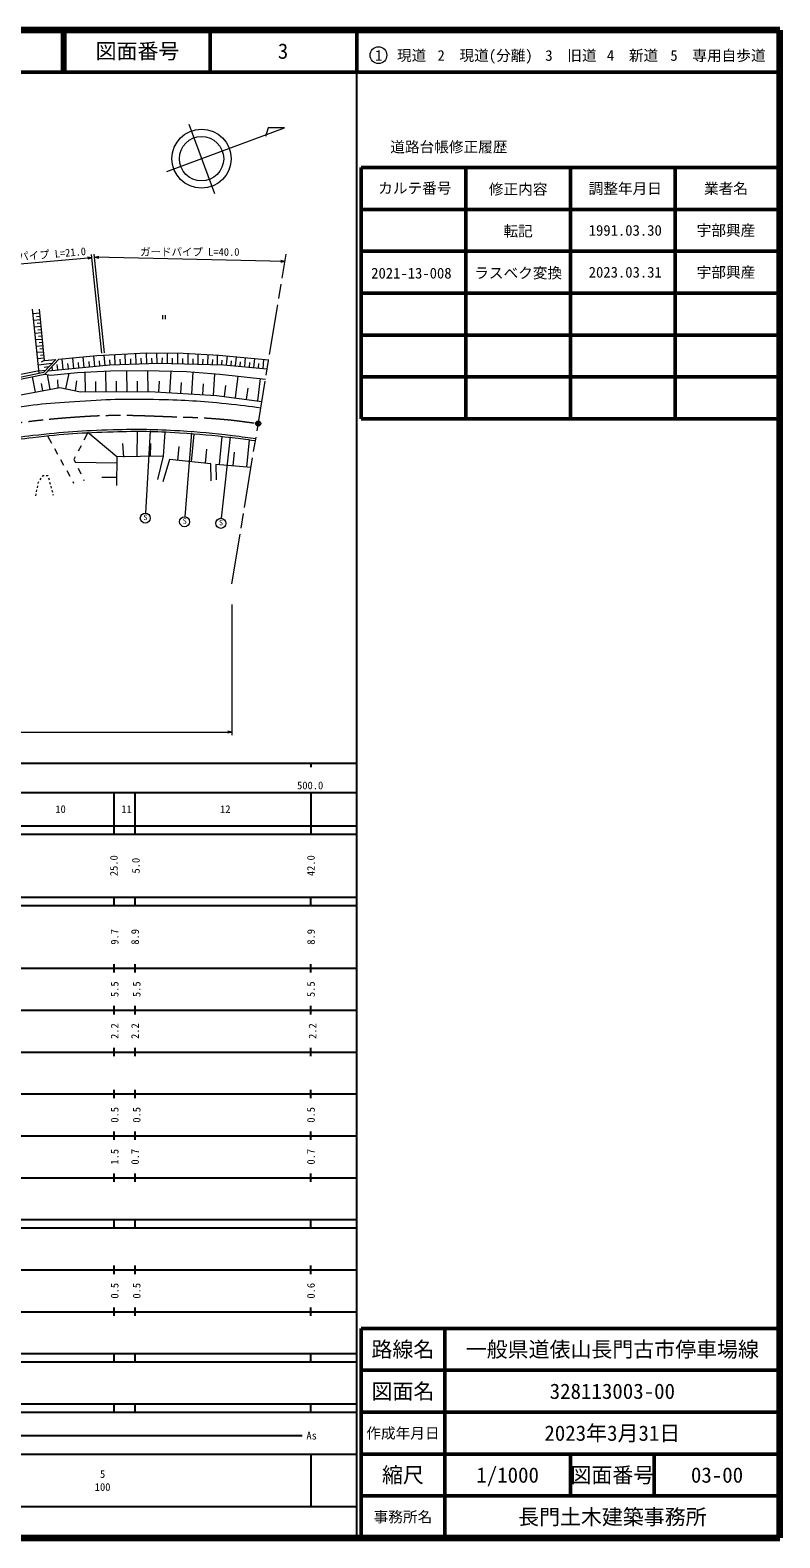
# Model space of a CAD drawing. Units: millimetres, scale not verified. Extents: x 40000 to 680000, y 20000 to 380000.
# Drawn here: x 500986 to 680000, y 20000 to 380000 of the extents above; entities that cross this region are included whole.
import ezdxf
from ezdxf.enums import TextEntityAlignment as Align

# ---------------------------------------------------------------- set-up
doc = ezdxf.new("R2010")
doc.units = ezdxf.units.MM
doc.header["$LTSCALE"] = 1000
doc.header["$PDMODE"] = 32
doc.header["$PDSIZE"] = 500
doc.linetypes.add('CHAIN', pattern=[18.5, 12, -1.5, 3.5, -1.5])
for name, color, linetype, lineweight in [('M-BGD', 7, 'Continuous', 13), ('M-BMK', 2, 'CHAIN', 13), ('M-BMK-SRVR', 3, 'Continuous', 13), ('M-STR-HTXT', 7, 'Continuous', 13), ('M-TTL', 2, 'Continuous', 140), ('M-TTL-BAND', 7, 'Continuous', 25), ('M-TTL-FRAM', 2, 'Continuous', 50), ('M-TTL-LINE', 7, 'Continuous', 50), ('M-TTL-TXT', 7, 'Continuous', 13)]:
    doc.layers.add(name, color=color, linetype=linetype, lineweight=lineweight)
doc.layers.add('M-OTRS', color=6, linetype='Continuous')
doc.styles.add('ＭＳ ゴシック', font='')
doc.styles.get('ＭＳ ゴシック').set_extended_font_data('MS Gothic')

msp = doc.modelspace()

# ---------------------------------------------------------------- linework, layer by layer
at = {"layer": 'M-BGD'}
for p, q in [((503176, 298085), (501548, 313412)), ((503167, 313412), (504330, 301090)), ((503261, 312416), (501669, 312266)), ((503411, 310824), (501838, 310676)), ((503336, 311620), (502540, 311545)), ((503485, 310038), (502699, 309964)), ((532574, 311976), (532574, 310976)), ((533324, 310976), (533324, 311976)), ((503560, 309251), (502005, 309105)), ((503706, 307697), (502170, 307552)), ((503852, 306160), (502333, 306017)), ((503633, 308474), (502856, 308401)), ((503779, 306928), (503011, 306856)), ((503995, 304642), (502494, 304500)), ((504137, 303141), (502653, 303001)), ((503923, 305401), (503164, 305329)), ((504066, 303891), (503315, 303821)), ((516882, 302314), (528737, 302974)), ((518872, 299960), (518639, 302412)), ((521305, 300117), (521210, 302555)), ((523784, 300214), (523687, 302693)), ((526304, 300313), (526205, 302833)), ((528737, 302974), (537533, 302865)), ((528864, 300413), (528764, 302974)), ((531300, 300508), (531204, 302944)), ((533743, 300468), (533806, 302911)), ((536219, 300404), (536283, 302881)), ((537533, 302865), (546002, 302424)), ((538681, 300341), (538744, 302802)), ((541079, 300279), (541141, 302677)), ((543417, 300218), (543477, 302556)), ((545695, 300159), (545754, 302437)), ((546002, 302424), (557954, 301280)), ((504277, 301658), (502811, 301520)), ((506195, 300410), (502971, 300014)), ((504207, 302399), (503465, 302329)), ((504330, 301090), (503626, 300708)), ((504261, 298307), (507084, 301378)), ((504330, 301090), (507084, 301378)), ((505421, 299570), (504330, 299436)), ((504519, 297850), (507836, 301456)), ((505270, 298666), (519976, 300065)), ((506334, 298767), (506243, 299725)), ((507596, 298888), (507476, 300149)), ((507836, 301456), (516882, 302314)), ((508857, 299008), (508617, 301530)), ((510118, 299128), (509998, 300389)), ((511379, 299247), (511139, 301769)), ((512640, 299367), (512520, 300628)), ((513900, 299487), (513660, 302008)), ((515160, 299607), (515041, 300867)), ((516421, 299727), (516181, 302247)), ((517646, 299844), (517530, 301069)), ((519976, 300065), (531650, 300522)), ((520086, 300070), (520039, 301289)), ((522544, 300166), (522496, 301405)), ((525044, 300264), (524994, 301524)), ((527584, 300363), (527534, 301643)), ((530082, 300461), (530034, 301678)), ((531650, 300522), (547134, 300122)), ((532521, 300500), (532553, 301721)), ((534981, 300436), (535013, 301674)), ((537450, 300372), (537482, 301603)), ((539880, 300310), (539911, 301509)), ((542248, 300248), (542278, 301417)), ((544556, 300189), (544585, 301328)), ((546787, 300131), (546815, 301223)), ((547134, 300122), (557597, 299107)), ((547875, 300050), (548087, 302225)), ((548964, 299945), (549070, 301033)), ((550053, 299839), (550264, 302016)), ((551143, 299733), (551249, 300823)), ((552233, 299627), (552444, 301808)), ((553324, 299522), (553430, 300613)), ((554416, 299416), (554628, 301599)), ((555509, 299310), (555615, 300402)), ((556601, 299204), (556814, 301389)), ((466810, 290648), (504261, 298307)), ((466900, 290157), (504519, 297850)), ((468241, 291612), (503103, 298768)), ((502270, 293558), (501581, 297249)), ((504620, 298725), (503127, 298542)), ((504033, 293888), (503704, 295651)), ((504519, 297850), (505907, 297613)), ((505797, 294217), (505138, 297744)), ((505907, 297613), (512279, 298267)), ((507667, 294566), (507558, 296485)), ((509531, 294338), (510298, 298064)), ((511846, 293861), (512098, 296246)), ((512279, 298267), (520155, 298631)), ((514185, 293627), (514160, 298354)), ((516649, 293640), (516637, 296104)), ((519114, 293653), (519088, 298581)), ((520155, 298631), (528542, 298746)), ((521617, 293665), (521604, 296169)), ((524120, 293678), (524094, 298685)), ((526634, 293691), (526621, 296206)), ((528542, 298746), (538283, 298528)), ((529149, 293704), (529123, 298733)), ((531744, 293572), (531898, 296167)), ((534340, 293419), (534646, 298609)), ((536982, 293263), (537139, 295906)), ((538283, 298528), (546279, 297873)), ((539625, 293106), (539938, 298392)), ((542210, 292954), (542363, 295538)), ((544794, 292801), (545100, 297970)), ((546279, 297873), (557195, 296667)), ((550013, 292171), (550691, 297386)), ((555330, 291480), (556020, 296797)), ((466750, 286925), (508063, 294640)), ((508063, 294640), (513012, 293621)), ((513012, 293621), (529480, 293706)), ((529480, 293706), (545473, 292761)), ((545473, 292761), (556321, 291352)), ((547406, 292510), (547745, 295117)), ((552672, 291826), (553017, 294484)), ((505090, 283139), (506062, 281392)), ((514738, 283891), (513819, 282114)), ((521662, 278097), (514738, 283891)), ((523349, 278014), (523140, 281307)), ((526503, 278160), (526597, 284217)), ((529639, 284332), (528560, 264692)), ((529726, 278202), (529799, 281309)), ((532857, 278242), (533231, 283972)), ((539477, 283829), (537890, 263822)), ((539527, 276954), (540184, 283561)), ((546185, 276292), (546847, 282950)), ((548722, 282872), (546572, 263440)), ((552726, 275642), (553376, 282183)), ((506791, 280081), (507520, 278770)), ((508250, 277459), (508979, 276148)), ((511752, 278117), (511435, 277506)), ((511435, 277506), (511779, 276771)), ((513130, 280782), (512441, 279450)), ((521662, 278097), (521589, 271291)), ((532857, 278242), (521662, 278097)), ((531512, 272718), (532857, 278242)), ((534238, 277479), (532675, 272173)), ((544124, 276425), (534238, 277479)), ((536224, 277282), (536552, 280585)), ((542856, 276623), (543187, 279952)), ((549456, 275967), (549781, 279238)), ((503931, 273427), (504073, 273634)), ((504073, 273634), (504322, 273645)), ((504821, 273667), (505188, 273683)), ((505188, 273683), (505223, 273555)), ((509708, 274838), (510437, 273527)), ((521646, 276644), (511789, 276749)), ((512416, 275413), (513052, 274054)), ((544233, 272354), (544124, 276425)), ((553721, 275543), (545287, 276316)), ((545287, 276316), (545433, 272645)), ((502513, 269766), (502617, 270255)), ((502722, 270744), (502826, 271233)), ((502930, 271722), (503007, 272084)), ((503007, 272084), (503081, 272191)), ((503364, 272603), (503648, 273015)), ((505357, 273073), (505490, 272591)), ((505624, 272109), (505757, 271627)), ((505891, 271146), (506024, 270664)), ((506158, 270182), (506291, 269700)), ((511167, 272216), (511360, 271868)), ((513688, 272696), (513810, 272437)), ((521609, 273150), (518115, 273187)), ((502304, 268788), (502409, 269277)), ((506424, 269218), (506496, 268958))]:
    msp.add_line(p, q, dxfattribs=at)
for centre in [(528482, 263495), (537859, 262623), (546528, 262241)]:
    msp.add_circle(centre, 1200, dxfattribs=at)
for points, knots in [([(453416, 278946), (457458, 280177), (458485, 280485), (461739, 281454), (466459, 282859), (469067, 283779), (473843, 284980), (481954, 287019), (486524, 288111), (494769, 289510), (501779, 290699), (505776, 290954), (512870, 291436), (520255, 291938), (524416, 291993), (531816, 291827), (538066, 291686), (541573, 291496), (547790, 290845), (551294, 290479), (553190, 290250), (556069, 289818)], [0, 0, 0, 0, 1, 1, 1, 2, 2, 2, 3, 3, 3, 4, 4, 4, 5, 5, 5, 6, 6, 6, 7, 7, 7, 7]), ([(400935, 267338), (403529, 267104), (404245, 267077), (406369, 266957), (411989, 266641), (415157, 266595), (420780, 266848), (429308, 267233), (434109, 267731), (442492, 269344), (448938, 270585), (452456, 271720), (458793, 273433), (465798, 275327), (469640, 276684), (476667, 278495), (481066, 279628), (483548, 280206), (488007, 281075), (493282, 282103), (496253, 282638), (501591, 283256), (509056, 284121), (513271, 284401), (520783, 284619), (526994, 284799), (530484, 284712), (536689, 284375), (541619, 284107), (544373, 283787), (549277, 283212), (551564, 282944), (553232, 282730), (554864, 282493)], [0, 0, 0, 0, 1, 1, 1, 2, 2, 2, 3, 3, 3, 4, 4, 4, 5, 5, 5, 6, 6, 6, 7, 7, 7, 8, 8, 8, 9, 9, 9, 10, 10, 10, 11, 11, 11, 11]), ([(413771, 266187), (415911, 266172), (418069, 266225), (420807, 266348), (429359, 266734), (434175, 267234), (442581, 268851), (449043, 270094), (452570, 271233), (458922, 272950), (465924, 274843), (469766, 276200), (476790, 278010), (481178, 279140), (483654, 279717), (488102, 280584), (493362, 281609), (496325, 282142), (501649, 282759), (509097, 283622), (513302, 283901), (520796, 284119), (526992, 284298), (530477, 284269), (536662, 283875), (541579, 283563), (544330, 283300), (549222, 282715), (551397, 282455), (552107, 282375), (554783, 282000)], [0, 0, 0, 0, 1, 1, 1, 2, 2, 2, 3, 3, 3, 4, 4, 4, 5, 5, 5, 6, 6, 6, 7, 7, 7, 8, 8, 8, 9, 9, 9, 10, 10, 10, 10])]:
    msp.add_open_spline(points, degree=3, knots=knots, dxfattribs=at)
at = {"layer": 'M-BMK'}
msp.add_line((549159, 247801), (562108, 326540), dxfattribs=at)
msp.add_open_spline([(396479, 271409), (400412, 270942), (401547, 270888), (404804, 270667), (412952, 270113), (417568, 270117), (425712, 270720), (433072, 271264), (437194, 271819), (444440, 273218), (449334, 274163), (452015, 274990), (456819, 276319), (462702, 277946), (465884, 279260), (471791, 280797), (478330, 282498), (481982, 283558), (488638, 284722), (498243, 286402), (503688, 287096), (513417, 287748), (523266, 288408), (528820, 287855), (538687, 287584), (541374, 287511), (542879, 287419), (545559, 287215), (549438, 286920), (550733, 286710), (555452, 286069)], degree=3, knots=[0, 0, 0, 0, 1, 1, 1, 2, 2, 2, 3, 3, 3, 4, 4, 4, 5, 5, 5, 6, 6, 6, 7, 7, 7, 8, 8, 8, 9, 9, 9, 10, 10, 10, 10], dxfattribs=at)
at = {"layer": 'M-BMK-SRVR'}
for p, q in [((533626, 346241), (561757, 356664)), ((538841, 357583), (544972, 341035)), ((557813, 356648), (557183, 354618)), ((561757, 356664), (557813, 356648))]:
    msp.add_line(p, q, dxfattribs=at)
for centre, radius in [((541906, 349309), 7059), ((541906, 349309), 5294), ((555452, 286069), 600)]:
    msp.add_circle(centre, radius, dxfattribs=at)
at = {"layer": 'M-OTRS'}
msp.add_point((555452, 286069), dxfattribs=at)
at = {"layer": 'M-STR-HTXT'}
for p, q in [((515733, 325652), (489460, 323356)), ((515733, 325652), (514715, 325814)), ((515733, 325652), (514758, 325316)), ((518087, 302844), (515649, 326462)), ((518748, 302913), (516310, 326531)), ((516384, 325809), (517390, 326036)), ((561812, 324739), (516384, 325809)), ((516384, 325809), (517378, 325536)), ((561812, 324739), (560807, 324513)), ((561812, 324739), (560818, 325013)), ((549159, 242828), (549159, 211648)), ((549159, 212376), (548159, 212626)), ((85925, 212376), (549159, 212376)), ((549159, 212376), (548159, 212126))]:
    msp.add_line(p, q, dxfattribs=at)
at = {"layer": 'M-TTL'}
for p, q in [((680000, 380000), (40000, 380000)), ((680000, 20000), (680000, 380000)), ((40000, 20000), (680000, 20000))]:
    msp.add_line(p, q, dxfattribs=at)
at = {"layer": 'M-TTL-BAND'}
for p, q in [((579000, 20000), (579000, 370000)), ((40000, 205000), (579000, 205000)), ((568000, 205000), (568000, 204000)), ((68000, 198000), (579000, 198000)), ((521000, 198000), (521000, 188000)), ((526000, 198000), (526000, 188000)), ((568000, 198000), (568000, 188000)), ((40000, 190000), (579000, 190000)), ((40000, 188000), (579000, 188000)), ((40000, 173000), (579000, 173000)), ((521000, 173000), (521000, 171000)), ((526000, 173000), (526000, 171000)), ((568000, 171000), (568000, 173000)), ((40000, 171000), (579000, 171000)), ((40000, 156000), (579000, 156000)), ((521000, 157000), (521000, 155000)), ((526000, 157000), (526000, 155000)), ((568000, 155000), (568000, 157000)), ((46000, 146000), (579000, 146000)), ((521000, 147000), (521000, 145000)), ((526000, 147000), (526000, 145000)), ((568000, 145000), (568000, 147000)), ((521000, 137000), (521000, 135000)), ((526000, 137000), (526000, 135000)), ((568000, 135000), (568000, 137000)), ((52000, 136000), (579000, 136000)), ((46000, 126000), (579000, 126000)), ((521000, 127000), (521000, 125000)), ((526000, 127000), (526000, 125000)), ((568000, 125000), (568000, 127000)), ((52000, 116000), (579000, 116000)), ((521000, 117000), (521000, 115000)), ((526000, 117000), (526000, 115000)), ((568000, 115000), (568000, 117000)), ((46000, 106000), (579000, 106000)), ((521000, 107000), (521000, 105000)), ((526000, 107000), (526000, 105000)), ((568000, 105000), (568000, 107000)), ((40000, 96000), (579000, 96000)), ((40000, 94000), (579000, 94000)), ((521000, 96000), (521000, 94000)), ((526000, 96000), (526000, 94000)), ((568000, 94000), (568000, 96000)), ((49000, 84000), (579000, 84000)), ((521000, 85000), (521000, 83000)), ((526000, 85000), (526000, 83000)), ((568000, 83000), (568000, 85000)), ((40000, 74000), (579000, 74000)), ((521000, 75000), (521000, 73000)), ((526000, 75000), (526000, 73000)), ((568000, 73000), (568000, 75000)), ((40000, 64000), (579000, 64000)), ((40000, 62000), (579000, 62000)), ((521000, 64000), (521000, 62000)), ((526000, 64000), (526000, 62000)), ((568000, 62000), (568000, 64000)), ((40000, 52000), (579000, 52000)), ((521000, 52000), (521000, 50000)), ((526000, 52000), (526000, 50000)), ((568000, 50000), (568000, 52000)), ((40000, 50000), (579000, 50000)), ((70805, 44406), (565903, 44406)), ((40000, 40000), (579000, 40000)), ((568000, 40000), (568000, 27500)), ((68000, 27500), (579000, 27500))]:
    msp.add_line(p, q, dxfattribs=at)
at = {"layer": 'M-TTL-FRAM'}
for p, q in [((580000, 347197), (580000, 287197)), ((580000, 347197), (680000, 347197)), ((580000, 287197), (680000, 287197)), ((680000, 70000), (580000, 70000)), ((580000, 70000), (580000, 20000))]:
    msp.add_line(p, q, dxfattribs=at)
at = {"layer": 'M-TTL-LINE'}
for p, q in [((508747, 380000), (508747, 370000)), ((509247, 380000), (509247, 370000)), ((543997, 380000), (543997, 370000)), ((579000, 380000), (579000, 370000)), ((40000, 370000), (680000, 370000)), ((605000, 347197), (605000, 287197)), ((630000, 347197), (630000, 287197)), ((655000, 347197), (655000, 287197)), ((580000, 337197), (680000, 337197)), ((580000, 327197), (680000, 327197)), ((580000, 317197), (680000, 317197)), ((580000, 307197), (680000, 307197)), ((580000, 297197), (680000, 297197)), ((600000, 70000), (600000, 20000)), ((680000, 60000), (580000, 60000)), ((680000, 50000), (580000, 50000)), ((680000, 40000), (580000, 40000)), ((630000, 40000), (630000, 30000)), ((650000, 40000), (650000, 30000)), ((680000, 30000), (580000, 30000))]:
    msp.add_line(p, q, dxfattribs=at)
at = {"layer": 'M-TTL-TXT'}
msp.add_circle((584147, 374034), 2000, dxfattribs=at)

# ---------------------------------------------------------------- texts
at = {"layer": 'M-BGD', "style": 'ＭＳ ゴシック'}
for p in [(528017, 264332), (537395, 263460), (546064, 263078)]:
    msp.add_text('S', height=1320, dxfattribs=at).set_placement(p, align=Align.TOP_LEFT)
at = {"layer": 'M-STR-HTXT', "style": 'ＭＳ ゴシック'}
msp.add_text('ガードパイプ L=21.0', height=1833, rotation=4.993, dxfattribs=at).set_placement((502613, 324746), align=Align.BOTTOM_CENTER)
msp.add_text('ガードパイプ L=40.0', height=1833, dxfattribs=at).set_placement((539098, 325574), align=Align.BOTTOM_CENTER)
at = {"layer": 'M-TTL-BAND', "style": 'ＭＳ ゴシック'}
msp.add_text('500.0', height=1833, dxfattribs=at).set_placement((567844, 198195), align=Align.BOTTOM_CENTER)
for s, p in [('10', (508245, 194000)), ('11', (523996, 194000)), ('12', (547587, 194000)), ('As', (568201, 44406)), ('5', (518288, 35238)), ('100', (518288, 32131))]:
    msp.add_text(s, height=1833, dxfattribs=at).set_placement(p, align=Align.MIDDLE_CENTER)
for s, p in [('25.0', (520974, 180500)), ('5.0', (526224, 180500)), ('42.0', (568038, 180500)), ('9.7', (521162, 163500)), ('8.9', (526037, 163500)), ('8.9', (568038, 163500)), ('5.5', (521162, 151000)), ('5.5', (526412, 151000)), ('5.5', (568038, 151000)), ('2.2', (521162, 141000)), ('2.2', (526037, 141000)), ('2.2', (568413, 141000)), ('0.5', (521162, 121000)), ('0.5', (526412, 121000)), ('0.5', (568038, 121000)), ('1.5', (521162, 111000)), ('0.7', (526037, 111000)), ('0.7', (568038, 111000)), ('0.5', (521162, 79000)), ('0.5', (526412, 79000)), ('0.6', (568038, 79000))]:
    msp.add_text(s, height=1833, rotation=90, dxfattribs=at).set_placement(p, align=Align.MIDDLE_CENTER)
at = {"layer": 'M-TTL-TXT', "style": 'ＭＳ ゴシック'}
for s, height, p in [('図面番号', 3666, (526622, 375000)), ('3', 3666, (561372, 375000)), ('1\u3000現道', 2566, (589448, 373958)), ('2\u3000現道(分離)', 2566, (609619, 373958)), ('3\u3000旧道', 2566, (630121, 373958)), ('4\u3000新道', 2566, (644824, 373958)), ('5\u3000専用自歩道', 2566, (665228, 373958)), ('道路台帳修正履歴', 2566, (600968, 352113)), ('カルテ番号', 2566, (592839, 342277)), ('修正内容', 2566, (617509, 342023)), ('調整年月日', 2566, (643089, 342197)), ('業者名', 2566, (667134, 342197)), ('転記', 2566, (617509, 332023)), ('1991.03.30', 2566, (643089, 332197)), ('宇部興産', 2566, (667134, 332197)), ('2021-13-008', 2566, (592021, 321976)), ('ラスベク変換', 2566, (617509, 322023)), ('2023.03.31', 2566, (643089, 322197)), ('宇部興産', 2566, (667134, 322197)), ('路線名', 3666, (590000, 65000)), ('一般県道俵山長門古市停車場線', 3666, (640000, 65000)), ('図面名', 3666, (590000, 55000)), ('328113003-00', 3666, (640000, 55000)), ('2023年3月31日', 3666, (640000, 45000)), ('作成年月日', 2566, (590000, 45000)), ('縮尺', 3666, (590000, 35000)), ('1/1000', 3666, (615000, 35000)), ('図面番号', 3666, (640000, 35000)), ('03-00', 3666, (665000, 35000)), ('事務所名', 2566, (590000, 25000)), ('長門土木建築事務所', 3666, (640000, 25000))]:
    msp.add_text(s, height=height, dxfattribs=at).set_placement(p, align=Align.MIDDLE_CENTER)

doc.saveas('drawing.dxf')
